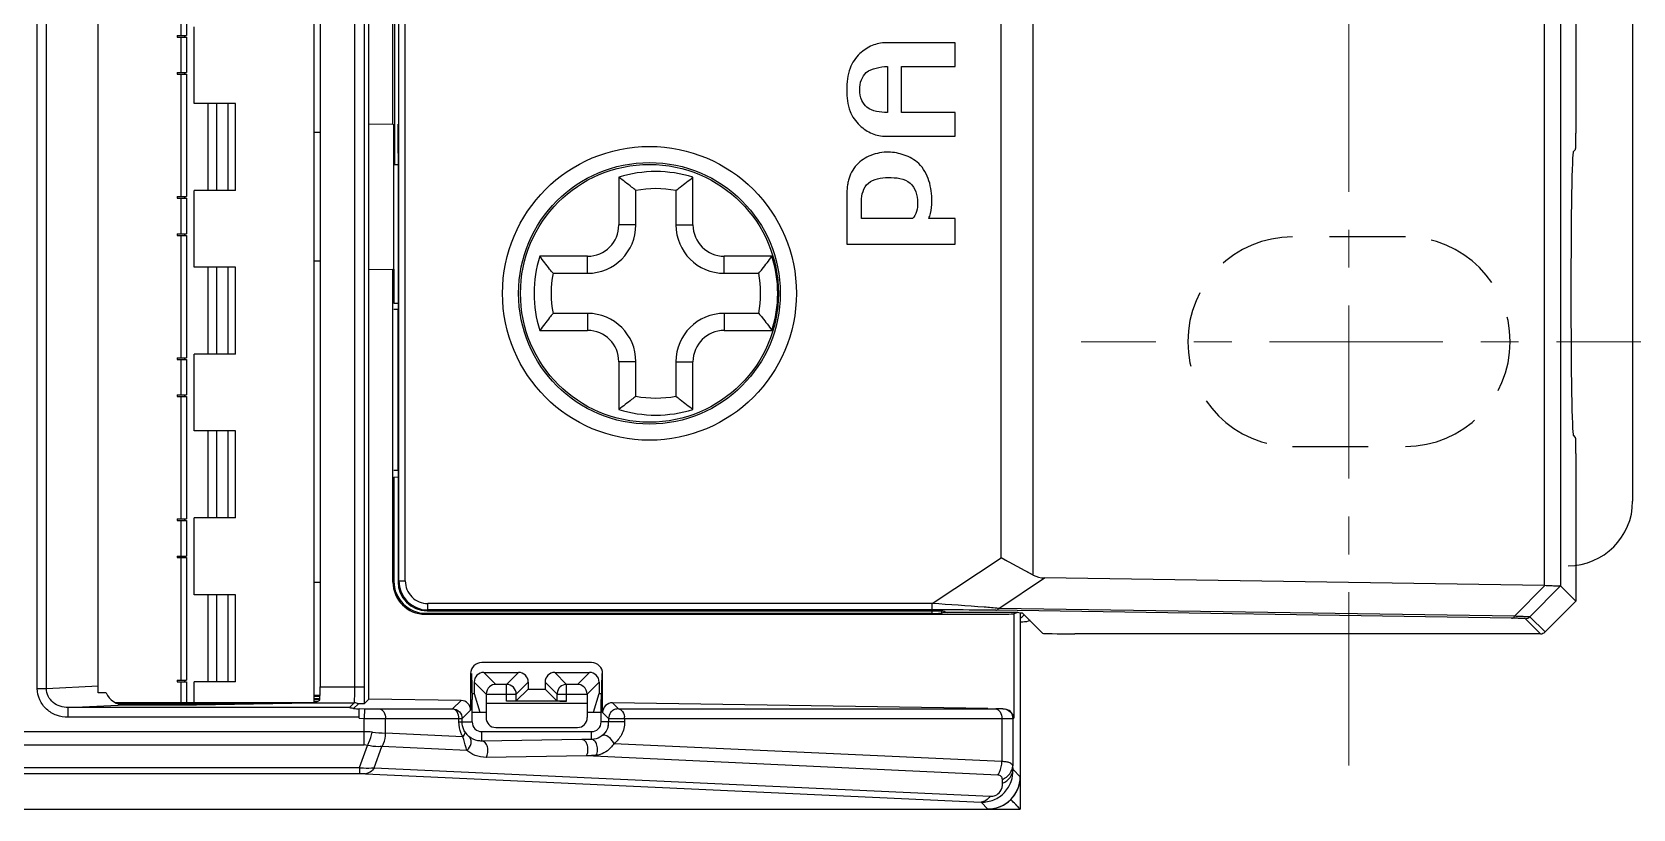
# Model space of a CAD drawing. Header units: millimetres. Extents: x 509 to 2357, y -197 to 647.
# Drawn here: x 2121.42 to 2171.08, y 553.34 to 577.44 of the extents above; entities that cross this region are included whole.
import ezdxf

# ---------------------------------------------------------------- set-up
doc = ezdxf.new("R2010")
doc.units = ezdxf.units.MM
doc.linetypes.add('CENTER', pattern=[17.8, 10.75, -2.35, 2.35, -2.35])
doc.linetypes.add('HIDDEN', pattern=[3.525, 2.35, -1.175])
doc.layers.get('0').update_dxf_attribs({"linetype": 'CONTINUOUS'})
doc.layers.add('3', color=112, linetype='CENTER', lineweight=15)
doc.layers.add('SU', color=7, linetype='CONTINUOUS')

msp = doc.modelspace()

# ---------------------------------------------------------------- linework, layer by layer
at = {"color": 7, "linetype": 'Continuous'}
for p, q in [((2168.326, 606.406), (2168.326, 560.265)), ((2168.833, 606.412), (2168.833, 560.259)), ((2132.796, 560.412), (2132.796, 606.259)), ((2132.996, 560.412), (2132.996, 606.259)), ((2152.472, 560.592), (2152.472, 606.079)), ((2151.479, 561.125), (2151.479, 605.546)), ((2171.071, 603.785), (2171.071, 562.885)), ((2123.471, 556.935), (2123.471, 591.035)), ((2130.171, 556.635), (2130.171, 591.232)), ((2121.582, 557.075), (2121.582, 590.796)), ((2121.864, 557.075), (2121.864, 590.796)), ((2130.354, 590.744), (2130.354, 557.127)), ((2131.43, 557.127), (2131.43, 590.744)), ((2131.73, 557.127), (2131.73, 590.744)), ((2131.871, 574.598), (2131.871, 587.672)), ((2132.614, 574.585), (2132.614, 587.685)), ((2126.031, 581.135), (2126.031, 577.335)), ((2126.207, 581.135), (2126.207, 577.335)), ((2132.671, 573.335), (2132.671, 579.287)), ((2169.308, 578.568), (2169.308, 574.303)), ((2126.452, 575.225), (2126.452, 577.605)), ((2125.921, 577.335), (2126.207, 577.335)), ((2125.921, 577.335), (2125.921, 577.285)), ((2125.921, 577.285), (2126.207, 577.285)), ((2126.031, 577.285), (2126.031, 576.185)), ((2126.152, 577.335), (2126.152, 577.285)), ((2126.207, 577.285), (2126.207, 576.185)), ((2150.052, 577.109), (2147.904, 577.109)), ((2150.052, 576.375), (2150.052, 577.109)), ((2125.921, 576.185), (2126.207, 576.185)), ((2125.921, 576.185), (2125.921, 576.135)), ((2125.921, 576.135), (2126.207, 576.135)), ((2126.031, 576.135), (2126.031, 572.335)), ((2126.152, 576.185), (2126.152, 576.135)), ((2126.207, 576.135), (2126.207, 572.335)), ((2147.951, 576.375), (2147.951, 574.942)), ((2148.39, 576.375), (2150.052, 576.375)), ((2148.39, 574.942), (2148.39, 576.375)), ((2127.726, 575.225), (2126.452, 575.225)), ((2126.882, 572.525), (2126.882, 575.225)), ((2127.154, 572.525), (2127.154, 575.225)), ((2127.5, 572.525), (2127.5, 575.225)), ((2127.726, 572.525), (2127.726, 575.225)), ((2150.052, 574.942), (2148.39, 574.942)), ((2150.052, 574.208), (2150.052, 574.942)), ((2130.171, 574.335), (2130.354, 574.335)), ((2131.871, 574.598), (2131.86, 574.598)), ((2131.86, 574.598), (2131.86, 570.072)), ((2131.871, 574.598), (2132.614, 574.585)), ((2132.637, 570.085), (2132.637, 574.585)), ((2132.771, 573.687), (2132.777, 574.507)), ((2147.904, 574.208), (2150.052, 574.208)), ((2132.771, 573.687), (2132.771, 568.835)), ((2169.3, 573.803), (2169.231, 573.735)), ((2132.642, 573.335), (2132.771, 573.335)), ((2139.621, 572.935), (2139.621, 571.457)), ((2141.922, 571.457), (2141.922, 572.935)), ((2125.921, 572.335), (2126.207, 572.335)), ((2125.921, 572.335), (2125.921, 572.285)), ((2125.921, 572.285), (2126.207, 572.285)), ((2126.031, 572.285), (2126.031, 571.185)), ((2126.152, 572.335), (2126.152, 572.285)), ((2126.207, 572.285), (2126.207, 571.185)), ((2127.726, 572.525), (2126.452, 572.525)), ((2126.452, 570.145), (2126.452, 572.525)), ((2140.15, 571.457), (2140.15, 572.525)), ((2141.393, 572.525), (2141.393, 571.457)), ((2146.692, 572.215), (2146.692, 570.864)), ((2147.145, 571.653), (2147.145, 572.191)), ((2148.733, 571.653), (2147.145, 571.653)), ((2150.052, 571.653), (2149.239, 571.653)), ((2150.052, 570.864), (2150.052, 571.653)), ((2125.921, 571.185), (2126.207, 571.185)), ((2125.921, 571.185), (2125.921, 571.135)), ((2125.921, 571.135), (2126.207, 571.135)), ((2126.031, 571.135), (2126.031, 567.335)), ((2126.152, 571.185), (2126.152, 571.135)), ((2126.207, 571.135), (2126.207, 567.335)), ((2140.15, 571.457), (2139.621, 571.457)), ((2141.393, 571.457), (2141.922, 571.457)), ((2146.692, 570.864), (2150.052, 570.864)), ((2127.726, 570.145), (2126.452, 570.145)), ((2126.882, 567.445), (2126.882, 570.145)), ((2127.154, 567.445), (2127.154, 570.145)), ((2127.5, 567.445), (2127.5, 570.145)), ((2127.726, 567.445), (2127.726, 570.145)), ((2130.354, 570.335), (2130.171, 570.335)), ((2138.65, 570.486), (2137.172, 570.486)), ((2138.65, 569.957), (2138.65, 570.486)), ((2144.371, 570.486), (2142.893, 570.486)), ((2142.893, 569.957), (2142.893, 570.486)), ((2131.871, 570.072), (2131.86, 570.072)), ((2131.871, 570.072), (2132.614, 570.085)), ((2131.871, 556.746), (2131.871, 570.072)), ((2132.614, 560.378), (2132.614, 570.085)), ((2132.642, 570.085), (2132.642, 569.035)), ((2137.581, 569.957), (2138.65, 569.957)), ((2142.893, 569.957), (2143.962, 569.957)), ((2132.642, 569.035), (2132.637, 569.035)), ((2132.777, 568.83), (2132.637, 568.831)), ((2132.642, 569.035), (2132.775, 569.033)), ((2132.777, 563.841), (2132.777, 568.83)), ((2138.65, 568.714), (2137.581, 568.714)), ((2138.65, 568.714), (2138.65, 568.185)), ((2143.962, 568.714), (2142.893, 568.714)), ((2142.893, 568.714), (2142.893, 568.185)), ((2137.172, 568.185), (2138.65, 568.185)), ((2142.893, 568.185), (2144.371, 568.185)), ((2125.921, 567.335), (2126.207, 567.335)), ((2125.921, 567.335), (2125.921, 567.285)), ((2125.921, 567.285), (2126.207, 567.285)), ((2126.031, 567.285), (2126.031, 566.185)), ((2126.152, 567.335), (2126.152, 567.285)), ((2126.207, 567.285), (2126.207, 566.185)), ((2127.726, 567.445), (2126.452, 567.445)), ((2126.452, 565.065), (2126.452, 567.445)), ((2140.15, 567.214), (2139.621, 567.214)), ((2139.621, 567.214), (2139.621, 565.736)), ((2140.15, 566.145), (2140.15, 567.214)), ((2141.393, 567.214), (2141.922, 567.214)), ((2141.393, 567.214), (2141.393, 566.145)), ((2141.922, 565.736), (2141.922, 567.214)), ((2125.921, 566.185), (2126.207, 566.185)), ((2125.921, 566.185), (2125.921, 566.135)), ((2126.152, 566.185), (2126.152, 566.135)), ((2125.921, 566.135), (2126.207, 566.135)), ((2126.031, 566.135), (2126.031, 562.335)), ((2126.207, 566.135), (2126.207, 562.335)), ((2127.726, 565.065), (2126.452, 565.065)), ((2126.882, 562.365), (2126.882, 565.065)), ((2127.154, 562.365), (2127.154, 565.065)), ((2127.5, 562.365), (2127.5, 565.065)), ((2127.726, 562.365), (2127.726, 565.065)), ((2169.3, 564.867), (2169.231, 564.936)), ((2169.308, 564.367), (2169.308, 559.783)), ((2132.777, 563.841), (2132.637, 563.84)), ((2132.771, 563.835), (2132.771, 560.388)), ((2132.642, 563.635), (2132.637, 563.635)), ((2132.642, 563.635), (2132.775, 563.638)), ((2132.642, 563.635), (2132.642, 560.406)), ((2125.921, 562.335), (2126.207, 562.335)), ((2125.921, 562.335), (2125.921, 562.285)), ((2125.921, 562.285), (2126.207, 562.285)), ((2126.031, 562.285), (2126.031, 561.185)), ((2126.152, 562.335), (2126.152, 562.285)), ((2126.207, 562.285), (2126.207, 561.185)), ((2127.726, 562.365), (2126.452, 562.365)), ((2126.452, 559.985), (2126.452, 562.365)), ((2125.921, 561.185), (2126.207, 561.185)), ((2125.921, 561.185), (2125.921, 561.135)), ((2125.921, 561.135), (2126.207, 561.135)), ((2126.031, 561.135), (2126.031, 557.335)), ((2126.152, 561.185), (2126.152, 561.135)), ((2126.207, 561.135), (2126.207, 557.335)), ((2149.345, 559.712), (2151.479, 561.125)), ((2152.472, 560.592), (2151.479, 561.125)), ((2130.171, 560.374), (2130.354, 560.374)), ((2132.796, 560.412), (2132.996, 560.412)), ((2151.406, 559.561), (2152.83, 560.504)), ((2168.326, 560.265), (2152.83, 560.504)), ((2168.344, 560.265), (2167.409, 559.315)), ((2168.831, 560.259), (2167.885, 559.298)), ((2169.308, 559.783), (2168.833, 560.259)), ((2127.726, 559.985), (2126.452, 559.985)), ((2126.882, 557.285), (2126.882, 559.985)), ((2127.154, 557.285), (2127.154, 559.985)), ((2127.5, 557.285), (2127.5, 559.985)), ((2127.726, 557.285), (2127.726, 559.985)), ((2149.345, 559.712), (2133.696, 559.712)), ((2133.696, 559.512), (2133.696, 559.712)), ((2149.345, 559.512), (2149.345, 559.712)), ((2169.308, 559.783), (2168.354, 558.829)), ((2133.614, 559.378), (2151.071, 559.378)), ((2149.329, 559.406), (2133.642, 559.406)), ((2133.671, 559.488), (2149.662, 559.488)), ((2149.345, 559.512), (2133.696, 559.512)), ((2149.329, 559.488), (2149.329, 559.406)), ((2149.629, 559.488), (2149.629, 559.411)), ((2149.703, 559.435), (2149.629, 559.411)), ((2149.662, 559.488), (2149.819, 559.435)), ((2149.703, 559.485), (2149.703, 559.435)), ((2152.003, 559.435), (2149.703, 559.435)), ((2167.316, 559.255), (2151.313, 559.502)), ((2167.409, 559.315), (2151.406, 559.561)), ((2152.003, 559.435), (2151.87, 559.391)), ((2151.87, 559.391), (2151.87, 556.156)), ((2152.071, 559.413), (2152.003, 559.435)), ((2152.141, 559.414), (2152.071, 559.414)), ((2152.071, 559.413), (2152.071, 553.335)), ((2152.768, 558.788), (2152.141, 559.414)), ((2168.213, 558.77), (2167.744, 559.239)), ((2168.354, 558.829), (2167.885, 559.298)), ((2152.152, 559.135), (2152.071, 559.135)), ((2168.213, 558.77), (2153.768, 558.77)), ((2138.771, 557.883), (2135.371, 557.883)), ((2125.921, 557.335), (2126.207, 557.335)), ((2125.921, 557.335), (2125.921, 557.285)), ((2125.921, 557.285), (2126.207, 557.285)), ((2126.031, 557.285), (2126.031, 556.635)), ((2126.152, 557.335), (2126.152, 557.285)), ((2126.207, 557.285), (2126.207, 556.635)), ((2127.726, 557.285), (2126.452, 557.285)), ((2126.452, 556.635), (2126.452, 557.285)), ((2135.024, 557.535), (2135.024, 556.402)), ((2135.049, 557.535), (2135.071, 556.735)), ((2135.505, 556.9), (2135.133, 557.273)), ((2135.133, 557.273), (2135.133, 556.915)), ((2135.433, 557.573), (2136.51, 557.573)), ((2135.803, 557.202), (2135.433, 557.573)), ((2136.14, 557.202), (2136.51, 557.573)), ((2136.44, 556.902), (2136.81, 557.273)), ((2136.81, 557.273), (2136.81, 557.058)), ((2137.333, 557.273), (2137.689, 556.916)), ((2137.333, 557.273), (2137.333, 557.058)), ((2137.633, 557.573), (2138.71, 557.573)), ((2137.633, 557.573), (2138.003, 557.202)), ((2138.71, 557.573), (2138.34, 557.202)), ((2139.01, 557.273), (2138.638, 556.9)), ((2139.01, 557.273), (2139.01, 556.915)), ((2139.094, 557.535), (2139.071, 556.735)), ((2139.119, 556.33), (2139.119, 557.535)), ((2121.582, 557.075), (2121.864, 557.075)), ((2121.864, 557.075), (2123.471, 557.152)), ((2123.717, 556.935), (2123.471, 556.935)), ((2130.346, 556.855), (2130.171, 556.855)), ((2130.171, 556.835), (2130.346, 556.835)), ((2130.171, 556.762), (2130.346, 556.762)), ((2130.346, 556.737), (2130.171, 556.737)), ((2130.354, 557.127), (2131.73, 557.127)), ((2131.871, 556.746), (2131.727, 556.604)), ((2134.729, 556.702), (2131.871, 556.746)), ((2135.071, 556.915), (2135.133, 556.915)), ((2135.071, 556.035), (2135.071, 556.735)), ((2135.133, 556.915), (2135.307, 556.335)), ((2135.505, 556.902), (2136.44, 556.902)), ((2135.505, 556.9), (2135.505, 556.614)), ((2136.14, 557.202), (2135.803, 557.202)), ((2136.14, 556.685), (2136.14, 557.202)), ((2136.81, 557.058), (2136.44, 556.687)), ((2136.44, 556.687), (2136.44, 556.902)), ((2136.81, 557.058), (2137.333, 557.058)), ((2137.333, 557.058), (2137.703, 556.687)), ((2137.705, 556.932), (2137.703, 556.902)), ((2137.703, 556.902), (2138.638, 556.902)), ((2137.703, 556.902), (2137.703, 556.687)), ((2138.34, 557.202), (2138.002, 557.202)), ((2138.003, 556.685), (2138.003, 557.202)), ((2138.638, 556.9), (2138.638, 556.614)), ((2138.836, 556.335), (2139.01, 556.915)), ((2139.01, 556.915), (2139.071, 556.915)), ((2139.071, 556.035), (2139.071, 556.735)), ((2122.534, 556.48), (2124.304, 556.565)), ((2131.269, 556.48), (2122.534, 556.48)), ((2122.534, 556.18), (2122.534, 556.48)), ((2124.007, 556.635), (2130.154, 556.635)), ((2124.079, 556.605), (2128.816, 556.605)), ((2127.386, 556.58), (2124.172, 556.58)), ((2124.304, 556.565), (2126.52, 556.565)), ((2126.52, 556.565), (2130.072, 556.627)), ((2130.072, 556.627), (2131.416, 556.627)), ((2130.171, 556.683), (2130.294, 556.683)), ((2130.238, 556.659), (2130.171, 556.659)), ((2131.269, 556.48), (2131.416, 556.627)), ((2131.549, 556.596), (2131.395, 556.449)), ((2131.569, 556.449), (2131.567, 556.446)), ((2131.569, 556.449), (2131.728, 556.446)), ((2131.728, 556.446), (2131.723, 556.146)), ((2132.191, 556.442), (2134.465, 556.442)), ((2134.465, 556.442), (2134.729, 556.702)), ((2134.76, 556.142), (2135.024, 556.402)), ((2135.071, 556.335), (2135.497, 556.335)), ((2135.505, 556.614), (2135.503, 556.17)), ((2135.505, 556.614), (2138.638, 556.614)), ((2138.003, 556.685), (2136.14, 556.685)), ((2138.638, 556.614), (2138.64, 556.17)), ((2138.646, 556.335), (2139.071, 556.335)), ((2139.119, 556.33), (2139.303, 556.142)), ((2139.423, 556.63), (2139.608, 556.442)), ((2151.071, 556.45), (2139.423, 556.63)), ((2139.608, 556.442), (2139.603, 556.442)), ((2139.608, 556.442), (2151.311, 556.442)), ((2131.723, 555.733), (2102.394, 555.733)), ((2131.564, 556.18), (2122.534, 556.18)), ((2131.564, 556.149), (2131.564, 556.18)), ((2131.564, 556.149), (2131.723, 556.146)), ((2131.723, 555.32), (2131.723, 556.146)), ((2132.385, 555.69), (2132.385, 556.142)), ((2132.385, 556.142), (2134.76, 556.142)), ((2134.659, 556.035), (2134.659, 556.142)), ((2134.659, 556.035), (2135.071, 556.035)), ((2134.76, 556.035), (2134.76, 556.142)), ((2135.371, 555.735), (2138.771, 555.735)), ((2135.371, 555.444), (2135.371, 555.735)), ((2135.797, 555.85), (2135.801, 555.864)), ((2135.801, 555.864), (2138.342, 555.864)), ((2138.342, 555.864), (2138.346, 555.85)), ((2138.771, 555.492), (2138.771, 555.735)), ((2139.802, 556.035), (2139.071, 556.035)), ((2139.303, 556.149), (2139.303, 556.142)), ((2139.303, 556.142), (2139.303, 556.035)), ((2139.303, 556.142), (2151.505, 556.142)), ((2139.802, 556.142), (2139.802, 556.035)), ((2151.505, 556.142), (2151.505, 554.805)), ((2151.842, 556.147), (2151.87, 556.156)), ((2151.842, 556.147), (2151.842, 554.671)), ((2131.723, 555.32), (2102.993, 555.32)), ((2131.577, 554.62), (2131.824, 555.307)), ((2132.036, 554.614), (2132.272, 555.274)), ((2134.908, 555.152), (2132.272, 555.274)), ((2134.784, 555.579), (2132.385, 555.69)), ((2138.476, 555.488), (2135.371, 555.444)), ((2138.771, 555.492), (2138.476, 555.488)), ((2151.505, 554.805), (2139.467, 555.362)), ((2138.614, 554.98), (2135.509, 554.937)), ((2138.92, 555.002), (2138.614, 554.98)), ((2151.383, 554.39), (2138.614, 554.98)), ((2102.958, 554.62), (2131.577, 554.62)), ((2102.958, 554.434), (2131.577, 554.434)), ((2131.577, 554.62), (2131.577, 554.434)), ((2131.76, 554.431), (2150.861, 553.547)), ((2132.036, 554.614), (2151.136, 553.731)), ((2151.526, 554.14), (2151.518, 554.255)), ((2151.85, 554.556), (2151.842, 554.671)), ((2151.85, 554.556), (2152.071, 554.334)), ((1978.071, 553.335), (2152.071, 553.335)), ((2150.861, 553.547), (2151.073, 553.335)), ((2152.071, 553.335), (2151.779, 553.628)), ((2151.956, 553.451), (2151.926, 553.481))]:
    msp.add_line(p, q, dxfattribs=at)
at = {"color": 7, "linetype": 'HIDDEN'}
for p, q in [((2164.021, 571.085), (2160.521, 571.085)), ((2160.521, 564.585), (2164.021, 564.585))]:
    msp.add_line(p, q, dxfattribs=at)
at = {"color": 7, "linetype": 'Continuous'}
for points in [[(2151.845, 560.929), (2151.725, 560.992), (2151.603, 561.058), (2151.479, 561.125)], [(2152.472, 560.592), (2152.382, 560.64), (2152.285, 560.692), (2152.182, 560.747)], [(2151.892, 553.514), (2151.857, 553.551), (2151.819, 553.589), (2151.779, 553.628)], [(2152.031, 553.376), (2152.009, 553.398), (2151.984, 553.423)], [(2152.071, 553.335), (2152.068, 553.338), (2152.06, 553.346), (2152.048, 553.359)]]:
    msp.add_lwpolyline(points, dxfattribs=at)
for radius in [4.558, 4.059, 4]:
    msp.add_circle((2140.571, 569.335), radius, dxfattribs=at)
for centre, radius, start, end in [((2140.771, 569.335), 3.779, 72.2783, 107.7217), ((2140.771, 569.335), 3.25, 78.9786, 101.0214), ((2138.65, 571.457), 1.5, 270, 0), ((2138.65, 571.457), 0.971, 270, 0), ((2142.893, 571.457), 1.5, 180, 270), ((2142.893, 571.457), 0.971, 180, 270), ((2140.771, 569.335), 3.779, 162.2783, 197.7217), ((2140.771, 569.335), 3.779, 342.2783, 17.7217), ((2140.771, 569.335), 3.25, 168.9786, 191.0214), ((2140.771, 569.335), 3.25, 348.9786, 11.0214), ((2138.65, 567.214), 1.5, 0, 90), ((2142.893, 567.214), 1.5, 90, 180), ((2138.65, 567.214), 0.971, 0, 90), ((2142.893, 567.214), 0.971, 90, 180), ((2140.771, 569.335), 3.779, 252.2783, 287.7217), ((2140.771, 569.335), 3.25, 258.9786, 281.0214), ((2169.071, 562.885), 2, 270, 0), ((2133.696, 560.412), 0.9, 180.005, 269.995), ((2133.696, 560.412), 0.7, 179.9997, 270.0003), ((2135.371, 557.535), 0.347, 90, 180), ((2138.771, 557.535), 0.347, 0, 90), ((2139.604, 556.141), 0.302, 113.005, 132.7714), ((2131.725, 553.414), 2.32, 83.8186, 90.0287), ((2135.371, 556.035), 0.3, 180, 270), ((2138.771, 556.035), 0.3, 270, 0), ((2138.757, 556.036), 0.547, 347.1973, 359.9774), ((2139.604, 556.142), 0.301, 171.1336, 178.6403), ((2139.358, 556.142), 0.444, 0.0221, 6.6504), ((2131.723, 554.938), 0.383, 74.7424, 89.9528), ((2132.62, 561.715), 6.03, 263.8549, 267.7689), ((2135.328, 556.018), 0.563, 210.8516, 230.5), ((2151.071, 554.335), 1, 270, 0)]:
    msp.add_arc(centre, radius, start, end, dxfattribs=at)
at = {"color": 7, "linetype": 'HIDDEN'}
for centre, start, end in [((2160.521, 567.835), 90, 270), ((2164.021, 567.835), 270, 90)]:
    msp.add_arc(centre, 3.25, start, end, dxfattribs=at)
at = {"color": 7, "linetype": 'Continuous'}
for centre, major_axis, ratio, start_param, end_param in [((2132.695, 576.217), (0, 5), 0.017455, -1.919862, -1.903454), ((2169.3, 574.303), (0, 0.5), 0.017455, -3.124139, -1.570796), ((2169.232, 569.335), (0, 4.4), 0.017455, 0.017453, 3.124139), ((2169.3, 564.367), (0, 0.5), 0.017455, -1.570796, -0.017453), ((2133.614, 560.378), (0.707, 0.707), 0.999695, -3.926839, -2.356347), ((2133.642, 560.406), (-0.707, -0.707), 0.999695, 5.497939, 7.068431), ((2133.672, 560.388), (0.637, 0.637), 0.999695, -3.926839, -2.356347), ((2153.746, 562.625), (1.329, 2.001), 0.5299, -3.092244, -2.813743), ((2167.333, 558.745), (1.359, 1.387), 0.458061, 0.394327, 0.410527), ((2167.333, 558.758), (1.5, 1.501), 0.01745, -0.000005, 0.036725), ((2149.329, 559.411), (0.3, 0), 0.017455, -1.570796, -0.05236), ((2151.071, 559.392), (0.8, 0), 0.017455, -1.570796, -0.05236), ((2151.663, 559.735), (0.686, 0), 0.874162, -0.93305, -0.678603), ((2153.768, 558.788), (1, 0), 0.017455, -3.124139, -1.570796), ((2168.213, 558.97), (0.141, -0.141), 0.999695, -0.785246, 0), ((2135.433, 557.273), (0.212, -0.212), 0.999973, 2.356208, 3.926977), ((2136.51, 557.273), (0.212, 0.212), 0.999973, -0.785384, 0.785384), ((2137.633, 557.273), (0.212, -0.212), 0.999973, 2.356208, 3.926977), ((2138.71, 557.273), (0.212, 0.212), 0.999973, -0.785384, 0.785384), ((2124.308, 557.165), (0.638, 0.031), 0.939566, -2.800097, -1.621794), ((2130.336, 557.127), (0, 0.5), 0.03697, -2.539584, -1.570796), ((2130.063, 557.127), (0, 0.5), 1, -3.124139, -2.922685), ((2130.063, 557.127), (0.5, 0), 1, 4.931297, 5.314398), ((2149.023, 556.18), (19.48, -0.3), 0.000269, -2.701966, -2.681637), ((2134.724, 556.402), (0.214, 0.211), 0.9997, -0.777487, 0.777608), ((2138.003, 556.687), (0.3, 0), 0.005236, -3.136357, -1.570796), ((2139.419, 556.33), (-0.211, 0.214), 0.999691, -0.793003, 0.792886), ((2135.803, 556.17), (0.045, 0.302), 0.981628, -4.56665, -2.995946), ((2138.34, 556.17), (-0.045, 0.302), 0.981628, -3.28724, -1.716535), ((2151.07, 554.337), (-0.709, 0.709), 0.997265, -3.925621, -2.357564)]:
    msp.add_ellipse(centre, major_axis=major_axis, ratio=ratio, start_param=start_param, end_param=end_param, dxfattribs=at)
for points, knots in [([(2147.904, 577.109), (2147.761, 577.109), (2147.461, 577.048), (2147.057, 576.776), (2146.725, 576.298), (2146.692, 575.875), (2146.692, 575.647)], [0, 0, 0, 0, 0.203752, 0.42072, 0.676809, 1, 1, 1, 1]), ([(2147.951, 574.942), (2147.838, 574.942), (2147.621, 574.97), (2147.311, 575.069), (2147.134, 575.337), (2147.075, 575.644), (2147.123, 575.951), (2147.289, 576.229), (2147.607, 576.339), (2147.833, 576.375), (2147.951, 576.375)], [0, 0, 0, 0, 0.133645, 0.260489, 0.36573, 0.496043, 0.622334, 0.727823, 0.860139, 1, 1, 1, 1]), ([(2146.692, 575.647), (2146.692, 575.423), (2146.724, 575.006), (2147.061, 574.541), (2147.46, 574.269), (2147.761, 574.208), (2147.904, 574.208)], [0, 0, 0, 0, 0.321075, 0.575157, 0.794226, 1, 1, 1, 1]), ([(2149.239, 571.653), (2149.258, 571.707), (2149.318, 571.88), (2149.345, 572.281), (2149.285, 572.829), (2148.985, 573.379), (2148.489, 573.649), (2147.968, 573.749), (2147.436, 573.651), (2146.96, 573.352), (2146.767, 572.97), (2146.723, 572.747), (2146.716, 572.699)], [0, 0, 0, 0, 0.037249, 0.119019, 0.258732, 0.393747, 0.50742, 0.614596, 0.734666, 0.851491, 0.968275, 1, 1, 1, 1]), ([(2140.15, 572.525), (2140.106, 572.562), (2139.933, 572.702), (2139.756, 572.837), (2139.621, 572.935)], [0, 0, 0, 0, 0.254198, 1, 1, 1, 1]), ([(2141.393, 572.525), (2141.437, 572.562), (2141.61, 572.702), (2141.787, 572.837), (2141.922, 572.935)], [0, 0, 0, 0, 0.254198, 1, 1, 1, 1]), ([(2147.145, 572.191), (2147.145, 572.392), (2147.244, 572.743), (2147.653, 572.91), (2148.092, 572.942), (2148.481, 572.91), (2148.654, 572.756)], [0, 0, 0, 0, 0.309718, 0.471211, 0.644696, 1, 1, 1, 1]), ([(2148.89, 572.158), (2148.89, 572.062), (2148.876, 571.881), (2148.792, 571.712), (2148.733, 571.653)], [0, 0, 0, 0, 0.535119, 1, 1, 1, 1]), ([(2137.581, 569.957), (2137.545, 570.001), (2137.405, 570.174), (2137.27, 570.351), (2137.172, 570.486)], [0, 0, 0, 0, 0.254198, 1, 1, 1, 1]), ([(2143.962, 569.957), (2143.998, 570.001), (2144.138, 570.174), (2144.273, 570.351), (2144.371, 570.486)], [0, 0, 0, 0, 0.254198, 1, 1, 1, 1]), ([(2137.581, 568.714), (2137.545, 568.67), (2137.405, 568.497), (2137.27, 568.319), (2137.172, 568.185)], [0, 0, 0, 0, 0.254198, 1, 1, 1, 1]), ([(2143.962, 568.714), (2143.998, 568.67), (2144.138, 568.497), (2144.273, 568.319), (2144.371, 568.185)], [0, 0, 0, 0, 0.254198, 1, 1, 1, 1]), ([(2140.15, 566.145), (2140.106, 566.109), (2139.933, 565.969), (2139.756, 565.834), (2139.621, 565.736)], [0, 0, 0, 0, 0.254198, 1, 1, 1, 1]), ([(2141.393, 566.145), (2141.437, 566.109), (2141.61, 565.969), (2141.787, 565.834), (2141.922, 565.736)], [0, 0, 0, 0, 0.254198, 1, 1, 1, 1]), ([(2168.831, 560.259), (2168.817, 560.254), (2168.768, 560.254), (2168.672, 560.251), (2168.524, 560.258), (2168.409, 560.262), (2168.344, 560.265)], [0, 0, 0, 0, 0.090582, 0.292806, 0.599982, 1, 1, 1, 1]), ([(2151.406, 559.561), (2151.256, 559.574), (2150.569, 559.628), (2149.882, 559.676), (2149.345, 559.712)], [0, 0, 0, 0, 0.218865, 1, 1, 1, 1]), ([(2151.313, 559.502), (2151.167, 559.504), (2150.511, 559.511), (2149.854, 559.512), (2149.345, 559.512)], [0, 0, 0, 0, 0.223182, 1, 1, 1, 1]), ([(2151.313, 559.502), (2151.322, 559.502), (2151.359, 559.508), (2151.39, 559.537), (2151.406, 559.561)], [0, 0, 0, 0, 0.229594, 1, 1, 1, 1]), ([(2167.316, 559.255), (2167.325, 559.256), (2167.363, 559.262), (2167.393, 559.291), (2167.409, 559.315)], [0, 0, 0, 0, 0.229595, 1, 1, 1, 1]), ([(2167.744, 559.239), (2167.742, 559.241), (2167.73, 559.241), (2167.71, 559.245), (2167.674, 559.246), (2167.626, 559.248), (2167.565, 559.25), (2167.46, 559.253), (2167.376, 559.254), (2167.316, 559.255)], [0, 0, 0, 0, 0.020787, 0.071452, 0.153316, 0.266344, 0.409779, 0.581713, 1, 1, 1, 1]), ([(2167.885, 559.298), (2167.872, 559.297), (2167.828, 559.299), (2167.735, 559.301), (2167.589, 559.308), (2167.474, 559.312), (2167.409, 559.315)], [0, 0, 0, 0, 0.080643, 0.27871, 0.59025, 1, 1, 1, 1]), ([(2122.534, 556.18), (2122.414, 556.18), (2122.171, 556.223), (2121.856, 556.414), (2121.635, 556.712), (2121.582, 556.955), (2121.582, 557.075)], [0, 0, 0, 0, 0.250364, 0.500487, 0.750307, 1, 1, 1, 1]), ([(2122.534, 556.48), (2122.372, 556.48), (2122.115, 556.564), (2121.904, 556.824), (2121.864, 556.992), (2121.864, 557.075)], [0, 0, 0, 0, 0.495255, 0.747374, 1, 1, 1, 1]), ([(2131.416, 556.627), (2131.42, 556.629), (2131.418, 556.646), (2131.423, 556.672), (2131.424, 556.72), (2131.426, 556.78), (2131.428, 556.855), (2131.43, 556.972), (2131.43, 557.064), (2131.43, 557.127)], [0, 0, 0, 0, 0.022758, 0.081789, 0.175217, 0.299598, 0.450284, 0.62163, 1, 1, 1, 1]), ([(2131.727, 556.604), (2131.727, 556.642), (2131.729, 556.816), (2131.73, 556.991), (2131.73, 557.127)], [0, 0, 0, 0, 0.220898, 1, 1, 1, 1]), ([(2135.803, 557.202), (2135.735, 557.201), (2135.578, 557.146), (2135.505, 556.986), (2135.505, 556.902)], [0, 0, 0, 0, 0.448197, 1, 1, 1, 1]), ([(2138.002, 557.202), (2137.93, 557.201), (2137.782, 557.146), (2137.713, 557.004), (2137.705, 556.932)], [0, 0, 0, 0, 0.499946, 1, 1, 1, 1]), ([(2138.638, 556.902), (2138.638, 556.986), (2138.564, 557.146), (2138.408, 557.201), (2138.34, 557.202)], [0, 0, 0, 0, 0.551802, 1, 1, 1, 1]), ([(2131.727, 556.604), (2131.725, 556.602), (2131.716, 556.603), (2131.702, 556.601), (2131.679, 556.6), (2131.651, 556.599), (2131.62, 556.598), (2131.59, 556.599), (2131.567, 556.595), (2131.552, 556.599), (2131.549, 556.596)], [0, 0, 0, 0, 0.038198, 0.128174, 0.258897, 0.419479, 0.598705, 0.777668, 0.929058, 1, 1, 1, 1]), ([(2131.564, 556.173), (2131.564, 556.209), (2131.565, 556.273), (2131.565, 556.349), (2131.567, 556.398), (2131.567, 556.424), (2131.569, 556.439), (2131.568, 556.447), (2131.569, 556.449)], [0, 0, 0, 0, 0.38281, 0.704349, 0.827644, 0.919751, 0.977757, 1, 1, 1, 1]), ([(2131.564, 556.173), (2131.564, 556.201), (2131.565, 556.292), (2131.565, 556.383), (2131.567, 556.446)], [0, 0, 0, 0, 0.302883, 1, 1, 1, 1]), ([(2131.728, 556.446), (2131.77, 556.446), (2131.924, 556.444), (2132.079, 556.442), (2132.191, 556.442)], [0, 0, 0, 0, 0.271656, 1, 1, 1, 1]), ([(2132.191, 556.442), (2132.246, 556.44), (2132.362, 556.346), (2132.385, 556.215), (2132.385, 556.142)], [0, 0, 0, 0, 0.430824, 1, 1, 1, 1]), ([(2134.465, 556.442), (2134.541, 556.441), (2134.698, 556.376), (2134.76, 556.218), (2134.76, 556.142)], [0, 0, 0, 0, 0.499938, 1, 1, 1, 1]), ([(2134.659, 556.142), (2134.659, 556.215), (2134.636, 556.346), (2134.52, 556.44), (2134.465, 556.442)], [0, 0, 0, 0, 0.569173, 1, 1, 1, 1]), ([(2139.642, 556.437), (2139.662, 556.43), (2139.751, 556.38), (2139.79, 556.271), (2139.799, 556.194)], [0, 0, 0, 0, 0.213348, 1, 1, 1, 1]), ([(2151.538, 556.446), (2151.528, 556.445), (2151.453, 556.442), (2151.377, 556.442), (2151.311, 556.442)], [0, 0, 0, 0, 0.130762, 1, 1, 1, 1]), ([(2151.311, 556.442), (2151.366, 556.44), (2151.482, 556.346), (2151.505, 556.215), (2151.505, 556.142)], [0, 0, 0, 0, 0.430824, 1, 1, 1, 1]), ([(2151.87, 556.156), (2151.865, 556.215), (2151.813, 556.341), (2151.696, 556.416), (2151.628, 556.434)], [0, 0, 0, 0, 0.456182, 1, 1, 1, 1]), ([(2151.628, 556.434), (2151.689, 556.416), (2151.8, 556.339), (2151.842, 556.21), (2151.842, 556.147)], [0, 0, 0, 0, 0.499861, 1, 1, 1, 1]), ([(2131.723, 556.146), (2131.783, 556.146), (2132.004, 556.144), (2132.224, 556.142), (2132.385, 556.142)], [0, 0, 0, 0, 0.271656, 1, 1, 1, 1]), ([(2134.784, 555.579), (2134.764, 555.612), (2134.692, 555.753), (2134.659, 555.915), (2134.659, 556.035)], [0, 0, 0, 0, 0.240997, 1, 1, 1, 1]), ([(2134.845, 555.729), (2134.832, 555.751), (2134.783, 555.845), (2134.76, 555.954), (2134.76, 556.035)], [0, 0, 0, 0, 0.231012, 1, 1, 1, 1]), ([(2139.29, 555.915), (2139.282, 555.879), (2139.242, 555.761), (2139.161, 555.657), (2139.091, 555.603)], [0, 0, 0, 0, 0.288289, 1, 1, 1, 1]), ([(2139.802, 556.035), (2139.802, 555.9), (2139.737, 555.638), (2139.564, 555.436), (2139.467, 555.362)], [0, 0, 0, 0, 0.527835, 1, 1, 1, 1]), ([(2151.505, 556.142), (2151.55, 556.142), (2151.629, 556.143), (2151.732, 556.143), (2151.799, 556.145), (2151.832, 556.145), (2151.842, 556.147)], [0, 0, 0, 0, 0.400717, 0.708321, 0.910708, 1, 1, 1, 1]), ([(2131.824, 555.307), (2131.839, 555.336), (2131.901, 555.469), (2131.946, 555.609), (2131.974, 555.72)], [0, 0, 0, 0, 0.221601, 1, 1, 1, 1]), ([(2132.272, 555.273), (2132.237, 555.27), (2132.087, 555.264), (2131.936, 555.282), (2131.824, 555.307)], [0, 0, 0, 0, 0.231834, 1, 1, 1, 1]), ([(2132.272, 555.274), (2132.291, 555.302), (2132.358, 555.431), (2132.385, 555.579), (2132.385, 555.69)], [0, 0, 0, 0, 0.234214, 1, 1, 1, 1]), ([(2134.784, 555.579), (2134.797, 555.592), (2134.831, 555.632), (2134.862, 555.697), (2134.845, 555.729)], [0, 0, 0, 0, 0.338645, 1, 1, 1, 1]), ([(2134.908, 555.152), (2134.9, 555.18), (2134.857, 555.322), (2134.817, 555.465), (2134.784, 555.579)], [0, 0, 0, 0, 0.19984, 1, 1, 1, 1]), ([(2134.908, 555.152), (2134.975, 555.205), (2135.049, 555.325), (2135.039, 555.49), (2134.997, 555.559), (2134.97, 555.584)], [0, 0, 0, 0, 0.528209, 0.773332, 1, 1, 1, 1]), ([(2135.371, 555.444), (2135.329, 555.443), (2135.185, 555.455), (2135.048, 555.519), (2134.97, 555.584)], [0, 0, 0, 0, 0.295563, 1, 1, 1, 1]), ([(2135.509, 554.937), (2135.536, 554.982), (2135.567, 555.093), (2135.555, 555.255), (2135.495, 555.393), (2135.41, 555.444), (2135.371, 555.444)], [0, 0, 0, 0, 0.268294, 0.555284, 0.806538, 1, 1, 1, 1]), ([(2138.614, 554.98), (2138.641, 555.026), (2138.672, 555.136), (2138.66, 555.299), (2138.6, 555.436), (2138.515, 555.487), (2138.476, 555.488)], [0, 0, 0, 0, 0.268294, 0.555285, 0.806539, 1, 1, 1, 1]), ([(2139.091, 555.603), (2139.022, 555.55), (2138.911, 555.503), (2138.798, 555.493), (2138.771, 555.492)], [0, 0, 0, 0, 0.765756, 1, 1, 1, 1]), ([(2138.92, 555.002), (2138.944, 555.049), (2138.97, 555.157), (2138.953, 555.314), (2138.891, 555.445), (2138.809, 555.492), (2138.771, 555.492)], [0, 0, 0, 0, 0.272766, 0.558161, 0.806471, 1, 1, 1, 1]), ([(2139.467, 555.362), (2139.436, 555.314), (2139.299, 555.141), (2139.085, 555.014), (2138.92, 555.002)], [0, 0, 0, 0, 0.256185, 1, 1, 1, 1]), ([(2139.467, 555.362), (2139.448, 555.406), (2139.375, 555.533), (2139.179, 555.665), (2139.091, 555.603)], [0, 0, 0, 0, 0.307932, 1, 1, 1, 1]), ([(2135.509, 554.937), (2135.393, 554.935), (2135.174, 554.974), (2134.985, 555.087), (2134.908, 555.152)], [0, 0, 0, 0, 0.537641, 1, 1, 1, 1]), ([(2151.383, 554.39), (2151.402, 554.418), (2151.472, 554.546), (2151.502, 554.694), (2151.505, 554.805)], [0, 0, 0, 0, 0.235044, 1, 1, 1, 1]), ([(2151.842, 554.671), (2151.834, 554.715), (2151.754, 554.773), (2151.633, 554.798), (2151.551, 554.805), (2151.505, 554.805)], [0, 0, 0, 0, 0.356854, 0.638876, 1, 1, 1, 1]), ([(2131.577, 554.62), (2131.618, 554.616), (2131.77, 554.603), (2131.924, 554.603), (2132.036, 554.614)], [0, 0, 0, 0, 0.265867, 1, 1, 1, 1]), ([(2131.577, 554.434), (2131.594, 554.434), (2131.655, 554.434), (2131.716, 554.433), (2131.76, 554.431)], [0, 0, 0, 0, 0.272069, 1, 1, 1, 1]), ([(2132.036, 554.614), (2132.002, 554.563), (2131.924, 554.477), (2131.813, 554.434), (2131.76, 554.431)], [0, 0, 0, 0, 0.537295, 1, 1, 1, 1]), ([(2150.861, 553.547), (2150.993, 553.545), (2151.266, 553.594), (2151.605, 553.828), (2151.813, 554.172), (2151.853, 554.431), (2151.85, 554.556)], [0, 0, 0, 0, 0.252778, 0.511557, 0.762539, 1, 1, 1, 1]), ([(2151.518, 554.255), (2151.516, 554.288), (2151.494, 554.362), (2151.419, 554.388), (2151.383, 554.39)], [0, 0, 0, 0, 0.476478, 1, 1, 1, 1]), ([(2151.518, 554.255), (2151.607, 554.294), (2151.764, 554.403), (2151.838, 554.585), (2151.842, 554.671)], [0, 0, 0, 0, 0.529342, 1, 1, 1, 1]), ([(2151.526, 554.14), (2151.615, 554.179), (2151.771, 554.288), (2151.846, 554.47), (2151.85, 554.556)], [0, 0, 0, 0, 0.529342, 1, 1, 1, 1]), ([(2151.136, 553.731), (2151.192, 553.728), (2151.313, 553.747), (2151.489, 553.881), (2151.532, 554.048), (2151.526, 554.14)], [0, 0, 0, 0, 0.262502, 0.56159, 1, 1, 1, 1]), ([(2151.136, 553.731), (2151.103, 553.68), (2151.025, 553.593), (2150.913, 553.55), (2150.861, 553.547)], [0, 0, 0, 0, 0.537295, 1, 1, 1, 1])]:
    msp.add_open_spline(points, degree=3, knots=knots, dxfattribs=at)
for points in [[(2146.716, 572.699), (2146.691, 572.539), (2146.692, 572.377), (2146.692, 572.215)], [(2148.654, 572.756), (2148.814, 572.614), (2148.89, 572.372), (2148.89, 572.158)], [(2167.744, 559.239), (2167.795, 559.239), (2167.849, 559.262), (2167.885, 559.298)], [(2152.377, 559.179), (2152.306, 559.15), (2152.229, 559.135), (2152.152, 559.135)], [(2136.44, 556.902), (2136.44, 556.978), (2136.376, 557.138), (2136.216, 557.202), (2136.14, 557.202)], [(2131.269, 556.48), (2131.313, 556.479), (2131.356, 556.468), (2131.395, 556.449)], [(2131.549, 556.596), (2131.508, 556.616), (2131.462, 556.627), (2131.416, 556.627)], [(2139.399, 556.362), (2139.351, 556.318), (2139.317, 556.253), (2139.307, 556.189)], [(2139.603, 556.442), (2139.564, 556.442), (2139.523, 556.434), (2139.486, 556.419)], [(2139.608, 556.442), (2139.619, 556.442), (2139.631, 556.44), (2139.642, 556.437)], [(2151.538, 556.446), (2151.568, 556.446), (2151.599, 556.442), (2151.628, 556.434)]]:
    msp.add_open_spline(points, degree=3, dxfattribs=at)
at = {"layer": '3', "linetype": 'CENTER', "ltscale": 0.5}
for p, q in [((2162.271, 554.685), (2162.271, 611.35)), ((2174.083, 567.835), (2153.96, 567.835))]:
    msp.add_line(p, q, dxfattribs=at)
at = {"layer": 'SU', "color": 7, "linetype": 'Continuous'}
msp.add_line((1979.071, 553.335), (2151.071, 553.335), dxfattribs=at)
msp.add_arc((2151.072, 554.335), 1, 269.9985, 0.0015, dxfattribs=at)

doc.saveas('drawing.dxf')
